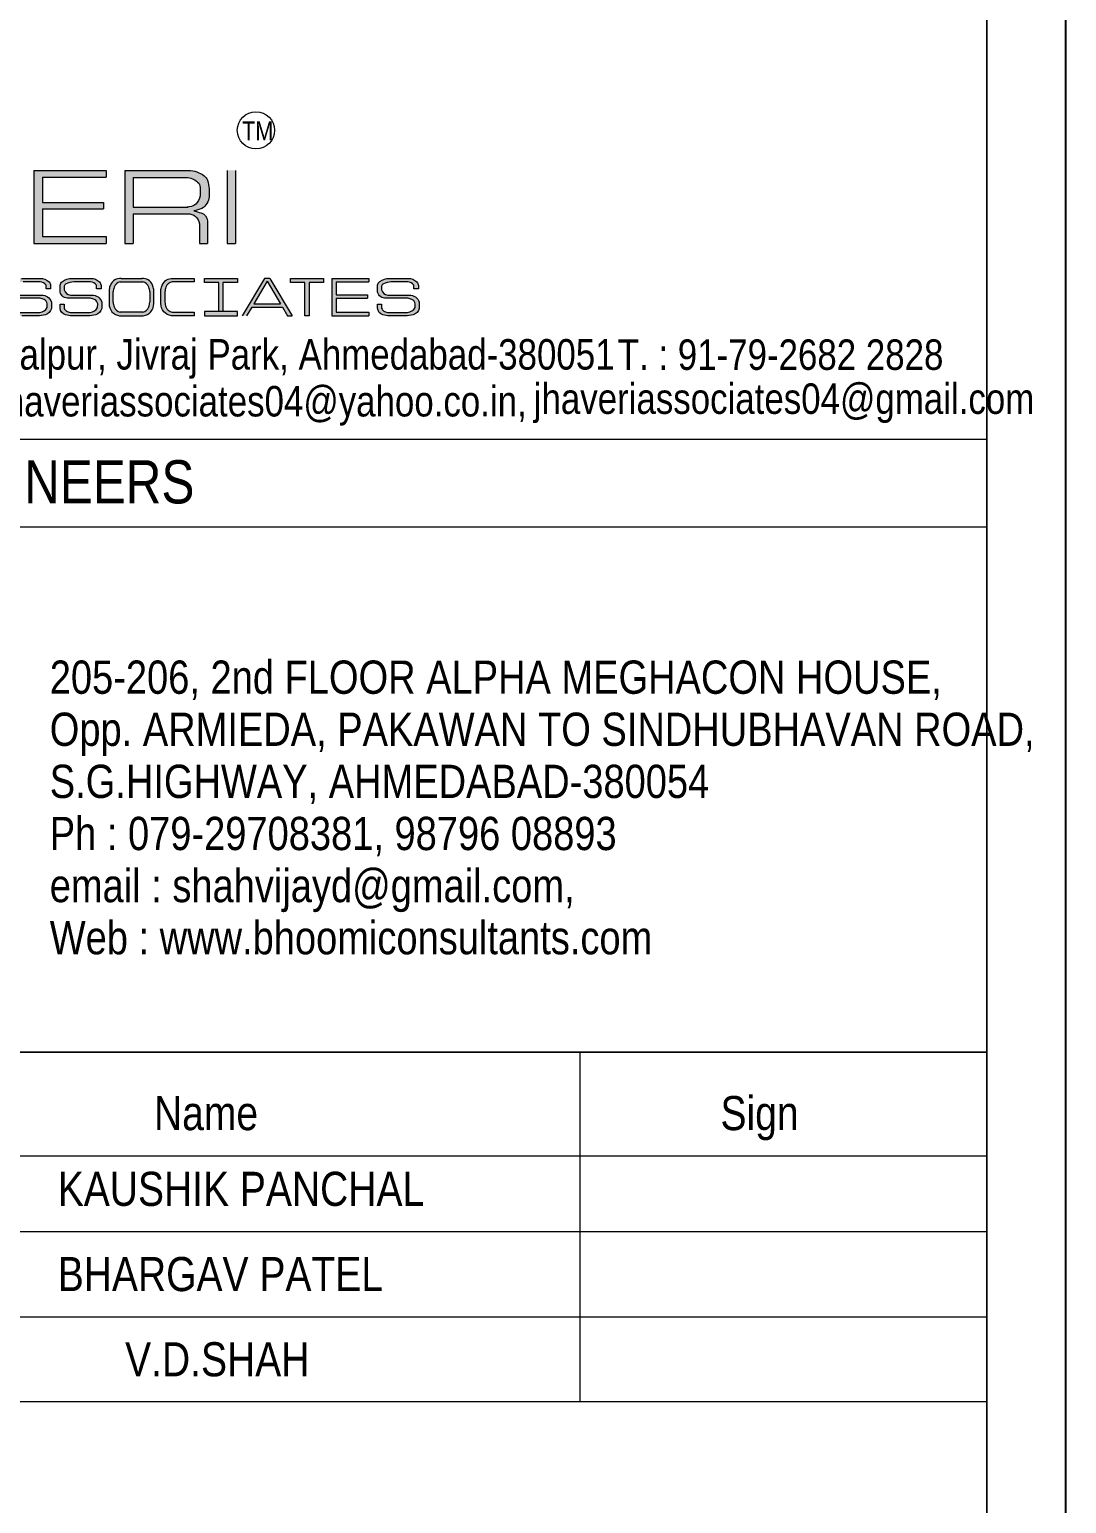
# Model space of a CAD drawing. Header units: millimetres. Extents: x 1112055 to 3390982, y -148532 to 766891.
# Drawn here: x 2305142 to 2311474, y 152498 to 161494 of the extents above; entities that cross this region are included whole.
import ezdxf

# ---------------------------------------------------------------- set-up
doc = ezdxf.new("R2010")
doc.units = ezdxf.units.MM
for name, color, linetype, lineweight in [('B TITLE BLOCK', 250, 'Continuous', 0), ('P_TITLE BLOCK TEXT', 7, 'Continuous', 9), ('tb text', 7, 'Continuous', 13)]:
    doc.layers.add(name, color=color, linetype=linetype, lineweight=lineweight)
doc.layers.add('FORMAT TEXT', color=7, linetype='Continuous')
doc.styles.add('SWINC', font='swissc.ttf')

msp = doc.modelspace()

# ---------------------------------------------------------------- hatches: boundary and pattern name
at = {"layer": 'P_TITLE BLOCK TEXT'}
for color, points in [(7, [(2305610.080681144, 160633.9736215115), (2305167.881501028, 160633.9736215115), (2305167.881501028, 160186.5066277296), (2305610.080681144, 160186.5066277296), (2305610.080681144, 160229.4791034594), (2305220.292292965, 160229.4791034594), (2305220.292292965, 160398.5315884981), (2305593.693300733, 160398.5315884981), (2305593.693300733, 160438.6155594511), (2305220.292292965, 160438.6155594511), (2305220.292292965, 160591.4952651896), (2305610.080681144, 160591.4952651896)]), (7, [(2306400.437146567, 160633.9736215115), (2306348.026354621, 160633.9736215115), (2306348.026354621, 160186.5066277296), (2306400.437146567, 160186.5066277296)]), (256, [(2305944.634914425, 159821.3689825106), (2305944.634914425, 159906.0903603258, -0.065444553260905), (2305952.063148986, 159933.5455893205, -0.3186236598127411), (2306018.179330701, 159974.9009248974), (2306147.106850503, 159974.9009248974), (2306147.106850503, 159952.9387421417), (2306012.111096317, 159952.9387421417, 0.2644804300768096), (2305975.130152846, 159920.6936824013, 0.0506837276388673), (2305968.294898951, 159892.1829928636), (2305968.294898951, 159829.1844318545, 0.0506837276411283), (2305975.130152846, 159800.6737423169, 0.2644804300830637), (2306012.111096317, 159768.4286825766), (2306147.106850503, 159768.4286825766), (2306147.106850503, 159746.466499821), (2306008.708489018, 159746.466499821, -0.3947190252426027)]), (256, [(2306936.503705027, 159974.9009248974), (2306735.417704754, 159974.9009248869), (2306735.417704754, 159949.7516303126), (2306823.386057604, 159949.7516303126), (2306823.386057604, 159746.466499821), (2306848.535352178, 159746.466499821), (2306848.535352178, 159949.7516303126), (2306936.503705027, 159949.7516303126)]), (256, [(2307213.401701274, 159974.9009248974), (2306987.656524797, 159974.9009248974), (2306987.656524797, 159746.466499821), (2307213.401701274, 159746.466499821), (2307213.401701274, 159768.4041911509), (2307014.412529804, 159768.4041911509), (2307014.412529804, 159854.7064386035), (2307205.035851109, 159854.7064386035), (2307205.035851109, 159875.1695319381), (2307014.412529804, 159875.1695319381), (2307014.412529804, 159953.2154843108), (2307213.401701274, 159953.2154843108)])]:
    msp.add_hatch(color=color, dxfattribs=at).paths.add_polyline_path(points)
h = msp.add_hatch(color=7, dxfattribs=at)
h.paths.add_polyline_path([(2306208.355909608, 160600.8424968079, -0.1662994059925575), (2306228.278537665, 160573.1357981544, -0.0791995366985774), (2306238.494972659, 160520.4526199436), (2306238.494972659, 160472.5548624926, -0.2597704900776225), (2306194.059195812, 160401.9862368701, -0.0146451845304826), (2306144.299011292, 160386.2548150684, -0.0494066516944872), (2306188.673492848, 160373.7200945557, -0.351322737650402), (2306228.596610558, 160326.4253303011), (2306228.596610558, 160186.5066277296), (2306179.595162412, 160186.5066277296), (2306179.595162412, 160307.9486145897, 0.3675094121381071), (2306110.82193407, 160369.1088717853), (2305775.713825888, 160369.1088717853), (2305775.713825888, 160186.5066277296), (2305723.303033941, 160186.5066277296), (2305723.303033941, 160633.9736215115), (2306112.652415259, 160633.9736215115, -0.1432384059828174)])
h.paths.add_polyline_path([(2306098.57437658, 160589.8923083424, -0.1815059090176984), (2306168.502370344, 160562.4628190585, -0.2046130928259839), (2306183.51309152, 160530.0946482044), (2306183.51309152, 160478.9934895602, -0.3961353841263715), (2306101.980407121, 160409.9591465553), (2305775.713825888, 160409.9591465553), (2305775.713825888, 160589.8923083424)], flags=16)
h = msp.add_hatch(color=7, dxfattribs=at)
edge = h.paths.add_edge_path()
edge.add_line((2305242.661477682, 159911.5725732266), (2305242.661477682, 159933.0860295311))
edge.add_arc((2305206.297081432, 159909.4542314089), 43.36855078691923, 33.01826321564511, 89.55826277277895)
edge.add_line((2305206.631439629, 159952.8214932712), (2305103.859106606, 159952.8214932712))
edge.add_arc((2305109.351377886, 159826.3769242672), 126.563794488473, 92.48714741873879, 114.0429537283691)
edge.add_arc((2305065.677783487, 159924.2718446997), 19.3686532974727, 114.0429537294062, 173.3691583151758)
edge.add_line((2305046.438691907, 159926.5083790325), (2305046.438691907, 159904.9287609777))
edge.add_arc((2305085.962833944, 159912.8789151307), 40.31578790872518, 191.3730973809643, 266.989319789544)
edge.add_line((2305083.845363908, 159872.618772618), (2305214.06308019, 159872.618772618))
edge.add_arc((2305217.714596877, 159812.8293284577), 59.90084479320168, 15.593509061330622, 93.49488039938291, ccw=False)
edge.add_line((2305275.410672836, 159828.9313167114), (2305275.554646522, 159790.6221960583))
edge.add_arc((2305223.649940895, 159804.1994901991), 53.65110793494174, 286.83610795885704, 345.3409580231924, ccw=False)
edge.add_arc((2305186.604579872, 159965.26209435), 218.8261384187173, 270.9573158560145, 283.9044309719972, ccw=False)
edge.add_line((2305190.260625513, 159746.466499821), (2305094.645478885, 159746.466499821))
edge.add_arc((2305097.997472128, 159917.3409834997), 170.9073580336895, 255.2817551210301, 268.87619010347515, ccw=False)
edge.add_arc((2305065.992987193, 159795.5052179476), 44.93815218259383, 183.4260365920886, 255.2817551212632, ccw=False)
edge.add_line((2305021.135149615, 159792.8197143479), (2305021.135149615, 159817.0450189955))
edge.add_line((2305021.135149615, 159817.045018992), (2305046.438691912, 159817.045018992))
edge.add_line((2305046.438691907, 159817.045018992), (2305046.438691907, 159792.804976164))
edge.add_arc((2305080.262265751, 159804.1966782218), 35.69040519496345, 198.6134072769036, 234.8504137460179)
edge.add_arc((2305085.429299989, 159811.535115939), 44.66542113087456, 234.8504137462263, 265.2644397945826)
edge.add_line((2305081.741854648, 159767.022167364), (2305204.958751999, 159767.022167364))
edge.add_arc((2305200.534741281, 159822.4834645392), 55.63746359915737, 274.5606862053867, 333.2673842339913)
edge.add_line((2305250.225420597, 159797.4562045161), (2305250.507719553, 159819.4458745772))
edge.add_arc((2305215.94923245, 159814.5594080605), 34.90224327661345, 8.048099003175661, 64.75619501759226)
edge.add_arc((2305198.725100836, 159778.028786264), 75.28982848682053, 64.75619501777959, 84.27045226384784)
edge.add_line((2305206.241502145, 159852.9424831711), (2305072.562059428, 159852.9424831711))
edge.add_arc((2305070.708691046, 159904.4618758488), 51.55271860665086, 195.9277156249536, 272.0602807550699, ccw=False)
edge.add_line((2305021.135149615, 159890.3145515218), (2305021.135149615, 159932.7552207719))
edge.add_arc((2305058.473709149, 159925.9574217353), 37.9523135023284, 127.42578174409411, 169.6818301060569, ccw=False)
edge.add_arc((2305091.032865694, 159883.4115038312), 91.52706320381168, 88.3567074096274, 127.42578174509751, ccw=False)
edge.add_line((2305093.657581279, 159974.9009248974), (2305207.045597041, 159974.9009248974))
edge.add_arc((2305207.476948859, 159898.9757886516), 75.92636155025974, 45.300427081282805, 90.32550976596679, ccw=False)
edge.add_arc((2305237.267856091, 159929.0807593022), 33.57299790848978, 1.8933564716198816, 45.30042708078719, ccw=False)
edge.add_line((2305270.822524951, 159930.1899873347), (2305270.822524951, 159911.5725732251))
edge.add_line((2305270.822524951, 159911.5725732266), (2305242.661477687, 159911.5725732266))
h = msp.add_hatch(color=7, dxfattribs=at)
edge = h.paths.add_edge_path()
edge.add_line((2305550.27277209, 159911.5725732266), (2305550.27277209, 159933.0860295311))
edge.add_arc((2305513.90837584, 159909.4542314089), 43.36855078691923, 33.01826321564511, 89.55826277277895)
edge.add_line((2305514.242734037, 159952.8214932712), (2305411.470401014, 159952.8214932712))
edge.add_arc((2305416.962672304, 159826.3769242672), 126.563794488473, 92.48714741873879, 114.0429537283691)
edge.add_arc((2305373.289077895, 159924.2718446997), 19.3686532974727, 114.0429537294062, 173.3691583151758)
edge.add_line((2305354.049986326, 159926.5083790325), (2305354.049986326, 159904.9287609777))
edge.add_arc((2305393.574128353, 159912.8789151307), 40.31578790872518, 191.3730973809643, 266.989319789544)
edge.add_line((2305391.456658328, 159872.618772618), (2305521.67437461, 159872.618772618))
edge.add_arc((2305525.325891295, 159812.8293284577), 59.90084479320168, 15.593509061330622, 93.49488039938291, ccw=False)
edge.add_line((2305583.021967255, 159828.9313167114), (2305583.165940941, 159790.6221960583))
edge.add_arc((2305531.261235313, 159804.1994901991), 53.65110793494174, 286.83610795885704, 345.3409580231924, ccw=False)
edge.add_arc((2305494.21587428, 159965.26209435), 218.8261384187173, 270.9573158560145, 283.9044309719972, ccw=False)
edge.add_line((2305497.871919922, 159746.466499821), (2305402.256773293, 159746.466499821))
edge.add_arc((2305405.608766536, 159917.3409834997), 170.9073580336895, 255.2817551210301, 268.87619010347515, ccw=False)
edge.add_arc((2305373.604281601, 159795.5052179476), 44.93815218259383, 183.4260365920886, 255.2817551212632, ccw=False)
edge.add_line((2305328.746444023, 159792.8197143479), (2305328.746444023, 159817.0450189955))
edge.add_line((2305328.746444023, 159817.045018992), (2305354.049986321, 159817.045018992))
edge.add_line((2305354.049986326, 159817.045018992), (2305354.049986326, 159792.804976164))
edge.add_arc((2305387.87356016, 159804.1966782218), 35.69040519496345, 198.6134072769036, 234.8504137460179)
edge.add_arc((2305393.040594398, 159811.535115939), 44.66542113087456, 234.8504137462263, 265.2644397945826)
edge.add_line((2305389.353149056, 159767.022167364), (2305512.570046407, 159767.022167364))
edge.add_arc((2305508.14603569, 159822.4834645392), 55.63746359915737, 274.5606862053867, 333.2673842339913)
edge.add_line((2305557.836715006, 159797.4562045161), (2305558.119013961, 159819.4458745772))
edge.add_arc((2305523.560526858, 159814.5594080605), 34.90224327661345, 8.048099003175661, 64.75619501759226)
edge.add_arc((2305506.336395244, 159778.028786264), 75.28982848682053, 64.75619501777959, 84.27045226384784)
edge.add_line((2305513.852796553, 159852.9424831711), (2305380.173353835, 159852.9424831711))
edge.add_arc((2305378.319985455, 159904.4618758488), 51.55271860665086, 195.9277156249536, 272.0602807550699, ccw=False)
edge.add_line((2305328.746444023, 159890.3145515218), (2305328.746444023, 159932.7552207719))
edge.add_arc((2305366.085003558, 159925.9574217353), 37.9523135023284, 127.42578174409411, 169.6818301060569, ccw=False)
edge.add_arc((2305398.644160103, 159883.4115038312), 91.52706320381168, 88.3567074096274, 127.42578174509751, ccw=False)
edge.add_line((2305401.268875686, 159974.9009248974), (2305514.656891448, 159974.9009248974))
edge.add_arc((2305515.088243278, 159898.9757886516), 75.92636155025974, 45.300427081282805, 90.32550976596679, ccw=False)
edge.add_arc((2305544.87915051, 159929.0807593022), 33.57299790848978, 1.8933564716198816, 45.30042708078719, ccw=False)
edge.add_line((2305578.433819359, 159930.1899873347), (2305578.433819359, 159911.5725732251))
edge.add_line((2305578.433819359, 159911.5725732266), (2305550.272772096, 159911.5725732266))
h = msp.add_hatch(color=256, dxfattribs=at)
h.paths.add_polyline_path([(2305826.682992545, 159974.9009248974), (2305701.72209178, 159974.9009248974, 0.3186216901171488), (2305635.606095551, 159933.5460343017, 0.0654456625201036), (2305628.177675505, 159906.0903603258), (2305628.177675505, 159821.3689825106, 0.3947190252434177), (2305692.251250098, 159746.466499821), (2305836.153834216, 159746.466499821, 0.394719025241403), (2305900.22740882, 159821.3689825106), (2305900.22740882, 159906.0903603258, 0.0654456625725081), (2305892.798988764, 159933.5460343121, 0.3186216900435543)])
h.paths.add_polyline_path([(2305876.567424294, 159892.1829928636, 0.1047262594535254), (2305869.73217039, 159920.6936824013), (2305869.732274268, 159920.6933855323), (2305869.732090316, 159920.6939112624, 0.2644791230732378), (2305832.751226918, 159952.9387421417), (2305695.653857397, 159952.9387421417, 0.2644804300744661), (2305658.672913936, 159920.6936824013, 0.0506837276411892), (2305651.837660031, 159892.1829928636), (2305651.837660031, 159829.1844318545, 0.0506837276411892), (2305658.672913936, 159800.6737423169, 0.2644804300744662), (2305695.653857397, 159768.4286825766), (2305832.751226918, 159768.4286825766, 0.2644804300768095), (2305869.73217039, 159800.6737423169, 0.0473854188635733), (2305876.567424294, 159829.1844318545)], flags=16)
h = msp.add_hatch(color=256, dxfattribs=at)
h.paths.add_polyline_path([(2306410.923048871, 159771.6157943952), (2306209.837048597, 159771.6157943952), (2306209.837048597, 159746.466499821), (2306410.923048871, 159746.466499821)])
h.paths.add_polyline_path([(2306297.805401446, 159771.6157943952), (2306322.954696021, 159771.6157943952), (2306322.954696021, 159949.7516303126), (2306410.923048871, 159949.7516303126), (2306410.923048871, 159974.9009248974), (2306209.837048597, 159974.9009248869), (2306209.837048597, 159949.7516303126), (2306297.805401446, 159949.7516303126)])
h = msp.add_hatch(color=7, dxfattribs=at)
h.paths.add_polyline_path([(2306608.874161276, 159974.9009248974), (2306576.115443576, 159974.9009248974), (2306440.24596526, 159746.466499821), (2306466.937533915, 159746.466499821), (2306498.482184883, 159799.5018415248), (2306686.50741997, 159799.5018415248), (2306718.052070937, 159746.466499821), (2306744.743639592, 159746.466499821)])
h.paths.add_polyline_path([(2306592.494802431, 159957.5632288375), (2306674.404419242, 159819.8503557439), (2306510.585185611, 159819.8503557439)], flags=16)
h = msp.add_hatch(color=7, dxfattribs=at)
edge = h.paths.add_edge_path()
edge.add_line((2307488.191813682, 159911.5725732266), (2307488.191813682, 159933.0860295311))
edge.add_arc((2307451.827417423, 159909.4542314089), 43.36855078691923, 33.01826321564511, 89.55826277277895)
edge.add_line((2307452.16177562, 159952.8214932712), (2307349.389442597, 159952.8214932712))
edge.add_arc((2307354.881713887, 159826.3769242672), 126.563794488473, 92.48714741873879, 114.0429537283691)
edge.add_arc((2307311.208119487, 159924.2718446997), 19.3686532974727, 114.0429537294062, 173.3691583151758)
edge.add_line((2307291.969027909, 159926.5083790325), (2307291.969027909, 159904.9287609777))
edge.add_arc((2307331.493169946, 159912.8789151307), 40.31578790872518, 191.3730973809643, 266.989319789544)
edge.add_line((2307329.37569991, 159872.618772618), (2307459.593416192, 159872.618772618))
edge.add_arc((2307463.244932877, 159812.8293284577), 59.90084479320168, 15.593509061330622, 93.49488039938291, ccw=False)
edge.add_line((2307520.941008837, 159828.9313167114), (2307521.084982523, 159790.6221960583))
edge.add_arc((2307469.180276895, 159804.1994901991), 53.65110793494174, 286.83610795885704, 345.3409580231924, ccw=False)
edge.add_arc((2307432.134915863, 159965.26209435), 218.8261384187173, 270.9573158560145, 283.9044309719972, ccw=False)
edge.add_line((2307435.790961514, 159746.466499821), (2307340.175814886, 159746.466499821))
edge.add_arc((2307343.527808119, 159917.3409834997), 170.9073580336895, 255.2817551210301, 268.87619010347515, ccw=False)
edge.add_arc((2307311.523323183, 159795.5052179476), 44.93815218259383, 183.4260365920886, 255.2817551212632, ccw=False)
edge.add_line((2307266.665485606, 159792.8197143479), (2307266.665485606, 159817.0450189955))
edge.add_line((2307266.665485606, 159817.045018992), (2307291.969027903, 159817.045018992))
edge.add_line((2307291.969027909, 159817.045018992), (2307291.969027909, 159792.804976164))
edge.add_arc((2307325.792601742, 159804.1966782218), 35.69040519496345, 198.6134072769036, 234.8504137460179)
edge.add_arc((2307330.95963598, 159811.535115939), 44.66542113087456, 234.8504137462263, 265.2644397945826)
edge.add_line((2307327.27219065, 159767.022167364), (2307450.489088001, 159767.022167364))
edge.add_arc((2307446.065077271, 159822.4834645392), 55.63746359915737, 274.5606862053867, 333.2673842339913)
edge.add_line((2307495.755756598, 159797.4562045161), (2307496.038055554, 159819.4458745772))
edge.add_arc((2307461.47956845, 159814.5594080605), 34.90224327661345, 8.048099003175661, 64.75619501759226)
edge.add_arc((2307444.255436835, 159778.028786264), 75.28982848682053, 64.75619501777959, 84.27045226384784)
edge.add_line((2307451.771838145, 159852.9424831711), (2307318.092395427, 159852.9424831711))
edge.add_arc((2307316.239027048, 159904.4618758488), 51.55271860665086, 195.9277156249536, 272.0602807550699, ccw=False)
edge.add_line((2307266.665485606, 159890.3145515218), (2307266.665485606, 159932.7552207719))
edge.add_arc((2307304.004045151, 159925.9574217353), 37.9523135023284, 127.42578174409411, 169.6818301060569, ccw=False)
edge.add_arc((2307336.563201685, 159883.4115038312), 91.52706320381168, 88.3567074096274, 127.42578174509751, ccw=False)
edge.add_line((2307339.187917269, 159974.9009248974), (2307452.575933031, 159974.9009248974))
edge.add_arc((2307453.00728486, 159898.9757886516), 75.92636155025974, 45.300427081282805, 90.32550976596679, ccw=False)
edge.add_arc((2307482.798192092, 159929.0807593022), 33.57299790848978, 1.8933564716198816, 45.30042708078719, ccw=False)
edge.add_line((2307516.352860941, 159930.1899873347), (2307516.352860941, 159911.5725732251))
edge.add_line((2307516.352860941, 159911.5725732266), (2307488.191813678, 159911.5725732266))

# ---------------------------------------------------------------- linework, layer by layer
at = {"layer": 'B TITLE BLOCK', "color": 250, "lineweight": 0}
for p, q in [((2310987.678663868, 158455.9181449628), (2302204.278153418, 158455.9181449628)), ((2310987.678663868, 155252.6280864194), (2302204.278153418, 155252.6280864194)), ((2302204.278153418, 155252.6280864194), (2310987.678663868, 155252.6280864194)), ((2302204.278153418, 155252.6280864194), (2310987.678663868, 155252.6280864194)), ((2308503.137894679, 153117.8725572037), (2308503.137894679, 155252.6021441567)), ((2302204.515160213, 154620.3118338849), (2310987.915670663, 154620.3118338849)), ((2302204.515160213, 154620.3118338849), (2310987.915670663, 154620.3118338849)), ((2302204.515160213, 154158.0120913338), (2310987.915670663, 154158.0120913338)), ((2302204.515160213, 154158.0120913338), (2310987.915670663, 154158.0120913338)), ((2302204.515160213, 153637.9423242686), (2310987.915670663, 153637.9423242686)), ((2302204.515160213, 153637.9423242686), (2310987.915670663, 153637.9423242686)), ((2302204.515160213, 153637.9423242686), (2310987.915670663, 153637.9423242686)), ((2310987.915670663, 153117.8725572037), (2302204.218086832, 153117.8725572037)), ((2310987.915670663, 153117.8725572037), (2302204.515160213, 153117.8725572037))]:
    msp.add_line(p, q, dxfattribs=at)
at = {"layer": 'B TITLE BLOCK', "color": 1, "const_width": 10.78926222405179}
msp.add_lwpolyline([(2311468.326592961, 198901.7221780655), (2311468.326592961, 144825.272017576), (2240486.433106796, 144825.2720175759), (2240486.433106796, 198901.7221780655)], close=True, dxfattribs=at)
at = {"layer": 'B TITLE BLOCK', "color": 250, "lineweight": 0}
for points, const_width in [([(2310987.678663868, 198421.0742489726), (2310987.678663868, 145305.919946669), (2240967.081035889, 145305.9199466689), (2240967.081035889, 198421.0742489725)], 10.78926222405179), ([(2302204.278153418, 145305.919946669), (2310987.678663868, 145305.919946669), (2310987.678663868, 198421.0742489726), (2302204.278153418, 198421.0742489726)], 7.323781844272357), ([(2310987.678663868, 145305.919946669), (2302204.278153418, 145305.919946669), (2302204.278153418, 162059.0377215337), (2310987.678663868, 162059.0377215337)], 7.323781844272357)]:
    msp.add_lwpolyline(points, close=True, dxfattribs=dict(at, const_width=const_width))
at = {"layer": 'B TITLE BLOCK', "color": 250, "lineweight": 0, "const_width": 7.323781844272357}
msp.add_lwpolyline([(2302204.278153418, 158991.8647047859), (2310987.678663868, 158991.8647047859)], dxfattribs=at)
at = {"layer": 'P_TITLE BLOCK TEXT'}
for p, q in [((2305695.653857397, 159952.9387421403), (2305832.751226918, 159952.9387421403)), ((2305628.177675505, 159906.0903603241), (2305628.177675505, 159821.3689825089)), ((2305651.837660031, 159829.1844318531), (2305651.837660031, 159892.182992862)), ((2305876.567424294, 159892.182992862), (2305876.567424294, 159829.1844318531)), ((2305900.22740882, 159821.3689825089), (2305900.22740882, 159906.0903603241)), ((2305692.251250108, 159746.4664998194), (2305836.153834216, 159746.4664998194)), ((2305832.751226918, 159768.4286825749), (2305695.653857397, 159768.4286825749))]:
    msp.add_line(p, q, dxfattribs=at)
at = {"layer": 'P_TITLE BLOCK TEXT', "color": 7}
for points in [[(2305167.881501028, 160633.9736215101), (2305610.080681144, 160633.9736215101)], [(2305167.881501028, 160633.9736215101), (2305167.881501028, 160186.5066277279)], [(2305220.292292965, 160591.4952651882), (2305220.292292965, 160438.6155594495)], [(2305220.292292965, 160591.4952651882), (2305610.080681144, 160591.4952651882)], [(2305610.080681144, 160633.9736215101), (2305610.080681144, 160591.4952651882)], [(2305723.303033941, 160633.9736215101), (2305723.303033941, 160186.5066277279)], [(2305723.303033941, 160633.9736215101), (2306112.652415259, 160633.9736215101)], [(2305775.713825888, 160589.8923083408), (2305775.713825888, 160409.9591465536)], [(2305775.713825888, 160589.8923083408), (2306098.57437658, 160589.8923083408)], [(2306348.026354621, 160633.9736215101), (2306348.026354621, 160186.5066277279)], [(2306400.437146567, 160633.9736215101), (2306400.437146567, 160186.5066277279)], [(2306183.51309152, 160530.0946482029), (2306183.51309152, 160478.9934895584)], [(2306238.494972659, 160520.4526199316), (2306238.494972659, 160472.5548624911)], [(2305220.292292965, 160438.6155594495), (2305593.693300733, 160438.6155594495)], [(2305593.693300733, 160438.6155594495), (2305593.693300733, 160398.5315884965)], [(2305775.713825888, 160409.9591465536), (2306110.051779566, 160409.9591465536)], [(2305220.292292965, 160398.5315884965), (2305220.292292965, 160229.4791034576)], [(2305220.292292965, 160398.5315884965), (2305593.693300733, 160398.5315884965)], [(2305775.713825888, 160369.1088717838), (2305775.713825888, 160186.5066277279)], [(2305775.713825888, 160369.1088717838), (2306110.82193407, 160369.1088717838)], [(2305220.292292965, 160229.4791034576), (2305610.080681144, 160229.4791034576)], [(2305610.080681144, 160229.4791034576), (2305610.080681144, 160186.5066277279)], [(2306179.595162412, 160307.9486145883), (2306179.595162412, 160186.5066277279)], [(2305167.881501028, 160186.5066277279), (2305610.080681144, 160186.5066277279)], [(2305723.303033941, 160186.5066277279), (2305775.713825888, 160186.5066277279)], [(2306179.595162412, 160186.5066277279), (2306228.596610558, 160186.5066277279)], [(2306348.026354621, 160186.5066277279), (2306400.437146567, 160186.5066277279)], [(2306348.026354621, 160186.5066277279), (2306400.437146567, 160186.5066277279)], [(2306576.115443576, 159974.9009248956), (2306440.24596526, 159746.4664998194)], [(2306592.494802431, 159957.5632288361), (2306510.585185611, 159819.8503557422)], [(2306608.874161276, 159974.9009248956), (2306576.115443576, 159974.9009248956)], [(2306592.494802431, 159957.5632288361), (2306674.404419242, 159819.8503557422)], [(2306608.874161276, 159974.9009248956), (2306744.743639592, 159746.4664998194)], [(2306987.656524797, 159974.9009248956), (2307213.401701274, 159974.9009248956)], [(2306987.656524797, 159974.9009248956), (2306987.656524797, 159746.4664998194)], [(2307014.412529804, 159953.2154843093), (2307014.412529804, 159875.1695319362)], [(2307014.412529804, 159953.2154843093), (2307213.401701274, 159953.2154843093)], [(2307213.401701274, 159974.9009248956), (2307213.401701274, 159953.2154843093)], [(2307014.412529804, 159875.1695319362), (2307205.035851109, 159875.1695319362)], [(2307205.035851109, 159875.1695319362), (2307205.035851109, 159854.706438602)], [(2306498.482184883, 159799.5018415231), (2306466.937533915, 159746.4664998194)], [(2306498.482184883, 159799.5018415231), (2306686.50741997, 159799.5018415231)], [(2306510.585185611, 159819.8503557422), (2306674.404419242, 159819.8503557422)], [(2306686.50741997, 159799.5018415231), (2306718.052070937, 159746.4664998194)], [(2307014.412529804, 159854.706438602), (2307014.412529804, 159768.4041911493)], [(2307014.412529804, 159854.706438602), (2307205.035851109, 159854.706438602)], [(2306718.052070937, 159746.4664998194), (2306744.743639592, 159746.4664998194)], [(2306987.656524797, 159746.4664998194), (2307213.401701274, 159746.4664998194)], [(2307014.412529804, 159768.4041911493), (2307213.401701274, 159768.4041911493)], [(2307213.401701274, 159768.4041911493), (2307213.401701274, 159746.4664998194)]]:
    msp.add_lwpolyline(points, dxfattribs=at)
for points in [[(2306098.57437658, 160589.8923083408, -0.1815059090176984), (2306168.502370344, 160562.4628190568, -0.2046130927975971), (2306183.51309152, 160530.0946482029, 10.50997811602303)], [(2306112.652415259, 160633.9736215101, -0.1432384059828174), (2306208.355909608, 160600.8424968066, -0.1662994059925575), (2306228.278537665, 160573.1357981524, -0.0791995367245889), (2306238.494972659, 160520.4526199316, 1.678218886483149)], [(2306183.51309152, 160478.9934895584, -0.3961353841393621), (2306101.980407121, 160409.9591465536, -0.3062019991474196)], [(2306238.494972659, 160472.5548624911, -0.2597704900776225), (2306194.059195812, 160401.9862368685, -0.0146451845304826), (2306144.299011292, 160386.2548150667, -0.0494066516944872), (2306188.673492848, 160373.7200945541, -0.351322737721068), (2306228.596610558, 160326.4253302894), (2306228.596610558, 160186.5066277279)], [(2306107.624544306, 160369.1088717838, -0.3803317739883389), (2306179.595162412, 160307.9486145883, -39.10634366962048)], [(2305093.657581279, 159974.9009248956), (2305207.045597039, 159974.9009248956, -0.1990261439851543), (2305260.882747104, 159952.9446045777, -0.1916967583265429), (2305270.822524951, 159930.1899873332), (2305270.822524951, 159911.5725732248), (2305242.661477682, 159911.5725732248), (2305242.661477682, 159933.0860295213, 0.2518321425504549), (2305206.631439629, 159952.8214932697), (2305103.859106605, 159952.8214932697, 0.0943332803251045)], [(2305944.634914425, 159814.9844949249), (2305944.634914425, 159906.0903603241, -0.0654451079201827), (2305952.063241729, 159933.5458118198, -0.3186226749167162), (2306018.17933069, 159974.9009248956), (2306147.106850503, 159974.9009248956), (2306147.106850503, 159952.9387421403), (2306012.111096317, 159952.9387421403, 0.2644804300768096), (2305975.130152846, 159920.6936823995, 0.0506837276411283), (2305968.294898951, 159892.182992862), (2305968.294898951, 159829.1844318531, 0.0506837276411283), (2305975.130152846, 159800.6737423152, 0.2644804300768096), (2306012.111096317, 159768.4286825749), (2306147.106850503, 159768.4286825749), (2306147.106850503, 159746.4664998194), (2306008.708489018, 159746.4664998194, -0.3947190252579334), (2305944.634914425, 159821.3689825089)], [(2305083.845363908, 159872.6187726163), (2305214.063080192, 159872.6187726163, -0.3536343318604639), (2305275.410672836, 159828.9313167099), (2305275.554646526, 159790.6221960529, -0.2609690833415413), (2305239.189181953, 159752.848021189, -0.0565526202682377), (2305190.260625513, 159746.4664998194), (2305094.645478888, 159746.4664998194, -0.0593865794242292)], [(2305081.741854648, 159767.0221673622), (2305204.958752, 159767.0221673622, 0.2619100095917326), (2305250.225420597, 159797.4562045144), (2305250.507719552, 159819.4458745738, 0.2526122615055632), (2305230.834025104, 159846.1285311581, 0.085353380822099), (2305206.241502145, 159852.9424831697), (2305072.562059426, 159852.9424831697, -0.3449747456290864)]]:
    msp.add_lwpolyline(points, format="xyb", dxfattribs=at)
for points in [[(2305550.27277209, 159911.5725732248), (2305550.27277209, 159933.0860295213, 0.2518321425504549), (2305514.242734037, 159952.8214932697), (2305411.470401014, 159952.8214932697, 0.0943332803251045), (2305365.397874069, 159941.9600790024, 0.2648005950274), (2305354.049986326, 159926.508379031), (2305354.049986326, 159904.9287609748, 0.342455608626355), (2305391.456658328, 159872.6187726163), (2305521.674374599, 159872.6187726163, -0.3536343318604639), (2305583.021967255, 159828.9313167099), (2305583.165940934, 159790.6221960529, -0.2609690833415413), (2305546.800476362, 159752.848021189, -0.0565526202682377), (2305497.871919922, 159746.4664998194), (2305402.256773298, 159746.4664998194, -0.0593865794242292), (2305362.187027636, 159752.0416259051, -0.324223828793496), (2305328.746444023, 159792.8197143462), (2305328.746444023, 159817.0450189899), (2305354.049986326, 159817.0450189899), (2305354.049986326, 159792.8049761584, 0.1594446921200951), (2305367.326126387, 159775.0143549993, 0.1334907776809275), (2305389.353149056, 159767.0221673622), (2305512.570046408, 159767.0221673622, 0.2619100095917326), (2305557.836715006, 159797.4562045144), (2305558.11901396, 159819.4458745738, 0.2526122615055632), (2305538.445319522, 159846.1285311581, 0.085353380822099), (2305513.852796553, 159852.9424831697), (2305380.173353835, 159852.9424831697, -0.3449747456290864), (2305328.746444023, 159890.3145515202), (2305328.746444023, 159932.7552207749, -0.1864948836794344), (2305343.02012089, 159956.0969188652, -0.172141735516322), (2305401.268875686, 159974.9009248956), (2305514.656891447, 159974.9009248956, -0.1990261439851543), (2305568.494041513, 159952.9446045777, -0.1916967583265429), (2305578.433819359, 159930.1899873332), (2305578.433819359, 159911.5725732248)], [(2307488.191813682, 159911.5725732248), (2307488.191813682, 159933.0860295213, 0.2518321425504549), (2307452.16177562, 159952.8214932697), (2307349.389442596, 159952.8214932697, 0.0943332803251045), (2307303.316915662, 159941.9600790024, 0.2648005950274), (2307291.969027909, 159926.508379031), (2307291.969027909, 159904.9287609748, 0.342455608626355), (2307329.37569991, 159872.6187726163), (2307459.593416193, 159872.6187726163, -0.3536343318604639), (2307520.941008837, 159828.9313167099), (2307521.084982526, 159790.6221960529, -0.2609690833415413), (2307484.719517955, 159752.848021189, -0.0565526202682377), (2307435.790961514, 159746.4664998194), (2307340.175814881, 159746.4664998194, -0.0593865794242292), (2307300.106069228, 159752.0416259051, -0.324223828793496), (2307266.665485606, 159792.8197143462), (2307266.665485606, 159817.0450189899), (2307291.969027909, 159817.0450189899), (2307291.969027909, 159792.8049761584, 0.1594446921200951), (2307305.245167969, 159775.0143549993, 0.1334907776809275), (2307327.27219065, 159767.0221673622), (2307450.48908799, 159767.0221673622, 0.2619100095917326), (2307495.755756598, 159797.4562045144), (2307496.038055553, 159819.4458745738, 0.2526122615055632), (2307476.364361105, 159846.1285311581, 0.085353380822099), (2307451.771838145, 159852.9424831697), (2307318.092395427, 159852.9424831697, -0.3449747456290864), (2307266.665485606, 159890.3145515202), (2307266.665485606, 159932.7552207749, -0.1864948836794344), (2307280.939162473, 159956.0969188652, -0.172141735516322), (2307339.187917269, 159974.9009248956), (2307452.57593303, 159974.9009248956, -0.1990261439851543), (2307506.413083096, 159952.9446045777, -0.1916967583265429), (2307516.352860941, 159930.1899873332), (2307516.352860941, 159911.5725732248)]]:
    msp.add_lwpolyline(points, format="xyb", close=True, dxfattribs=at)
at = {"layer": 'P_TITLE BLOCK TEXT'}
for points in [[(2305701.72209178, 159974.9009248956), (2305826.682992545, 159974.9009248956)], [(2306297.805401446, 159949.7516303109), (2306209.837048597, 159949.7516303109), (2306209.837048597, 159974.9009248956), (2306410.923048871, 159974.9009248956), (2306410.923048871, 159949.7516303109), (2306322.954696021, 159949.7516303109)], [(2306823.386057604, 159949.7516303109), (2306735.417704754, 159949.7516303109), (2306735.417704754, 159974.9009248956), (2306936.503705027, 159974.9009248956), (2306936.503705027, 159949.7516303109), (2306848.535352178, 159949.7516303109)], [(2306322.954696021, 159949.7516303109), (2306322.954696021, 159771.6157943937), (2306297.805401446, 159771.6157943937), (2306297.805401446, 159949.7516303109)], [(2306848.535352178, 159949.7516303109), (2306848.535352178, 159746.4664998194), (2306823.386057604, 159746.4664998194), (2306823.386057604, 159949.7516303109)], [(2306410.923048871, 159771.6157943937), (2306209.837048597, 159771.6157943937), (2306209.837048597, 159746.4664998194), (2306410.923048871, 159746.4664998194), (2306410.923048871, 159771.6157943937), (2306322.954696021, 159771.6157943937)]]:
    msp.add_lwpolyline(points, dxfattribs=at)
msp.add_circle((2306524.220210204, 160878.3248147755), 113.5991559559588, dxfattribs=at)
for centre, radius, start, end in [((2305697.818222447, 159907.6134114634), 67.40066512515932, 86.6795507376629, 157.371579381026), ((2305705.510966148, 159904.3051771019), 49.62243686946353, 101.4575682864886, 160.7151990183987), ((2305830.586861879, 159907.6134114634), 67.40066512514684, 22.62842063692923, 93.32044926233709), ((2305822.894118177, 159904.3051771019), 49.62243686918126, 19.28480098160132, 78.54243171351139), ((2305736.322326631, 159891.5634481061), 109.1159784149077, 157.3716577078323, 172.3493392727499), ((2305795.52441999, 159872.8097178556), 144.9869262112201, 160.7151990183987, 172.321122632713), ((2305805.836221578, 159890.3003420684), 70.75625351760533, 1.524680442630806, 25.43899790013699), ((2305792.082757694, 159891.5634481061), 109.1159784154985, 7.65066072725006, 22.62834229928268), ((2305700.263484369, 159818.1767387219), 72.15645681666518, 177.4643736599204, 263.6247444706109), ((2305795.52441999, 159848.5577068592), 144.9869262112653, 187.6788773672871, 199.2848009816013), ((2305705.510966148, 159817.0622476032), 49.62243686931407, 199.2848009816013, 258.5424316948216), ((2305822.894118177, 159817.0622476032), 49.62243686883191, 281.4575682864886, 340.7151990183987), ((2305828.141599956, 159818.1767387219), 72.1564568163447, 276.3752555293891, 2.53562634007961), ((2305723.068438182, 159850.91012478), 155.0288504443648, 341.0922504501519, 351.944071205495)]:
    msp.add_arc(centre, radius, start, end, dxfattribs=at)

# ---------------------------------------------------------------- texts
at = {"layer": 'B TITLE BLOCK', "color": 0, "style": 'SWINC'}
for s, p in [('205-206, 2nd FLOOR ALPHA MEGHACON HOUSE,', (2305265.423759202, 157439.5028496343)), ('Opp. ARMIEDA, PAKAWAN TO SINDHUBHAVAN ROAD,', (2305265.423759202, 157121.5377089697)), ('S.G.HIGHWAY, AHMEDABAD-380054', (2305265.423759202, 156803.5725682946)), ('Ph : 079-29708381, 98796 08893', (2305265.423759202, 156485.6074276301)), ('email : shahvijayd@gmail.com,', (2305265.423759202, 156167.6422869555)), ('Web : www.bhoomiconsultants.com', (2305265.423759202, 155849.6771462905))]:
    msp.add_text(s, height=202.76640877061, dxfattribs=at).set_placement(p)
at = {"layer": 'FORMAT TEXT', "style": 'SWINC'}
msp.add_text('STRUCTURAL ENGINEERS', height=263.5020153133752, dxfattribs=at).set_placement((2302258.963520566, 158601.1353943487))
at = {"layer": 'P_TITLE BLOCK TEXT', "style": 'SWINC'}
for s, height, p in [('TM', 115.5070810027128, (2306439.473100347, 160817.0140240105)), ('2, Palkhi Society, Nr. SBI, Vejalpur, Jivraj Park, Ahmedabad-380051', 185.8677340515502, (2302276.089089958, 159418.0644955627)), ('T. : 91-79-2682 2828 ', 185.8677340515502, (2308733.262820008, 159416.2610661954)), ('E-mail : jhaveriassociates04@yahoo.co.in,', 185.8677340515502, (2304162.995320047, 159132.012760583)), (' jhaveriassociates04@gmail.com', 185.8677340515502, (2308161.336861884, 159147.7162788838))]:
    msp.add_text(s, height=height, dxfattribs=at).set_placement(p)
at = {"layer": 'tb text', "style": 'SWINC'}
for s, p in [('Name', (2305901.954410703, 154776.3327640018)), ('Sign', (2309360.772906257, 154776.3327640018)), ('KAUSHIK PANCHAL', (2305314.211516101, 154314.0330214505)), ('BHARGAV PATEL', (2305314.211516101, 153793.9632543852)), ('V.D.SHAH', (2305725.485285842, 153273.8934873204))]:
    msp.add_text(s, height=208.0279068264365, dxfattribs=at).set_placement(p)

doc.saveas('drawing.dxf')
